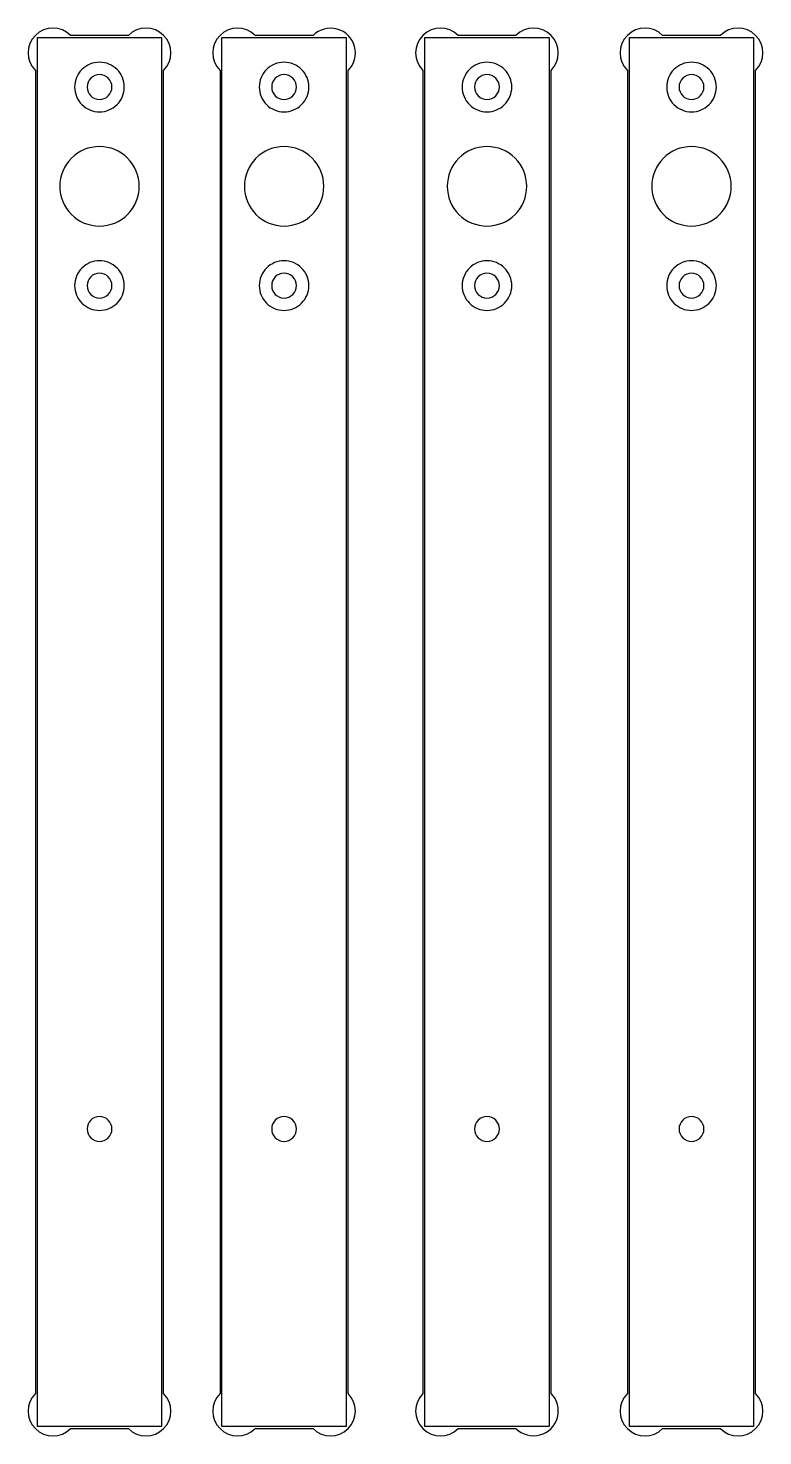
# Model space of a CAD drawing. Extents: x 6.15 to 9.85, y 11.46 to 18.54.
import ezdxf

# ---------------------------------------------------------------- set-up
doc = ezdxf.new("R2010")
doc.units = 0
doc.layers.add('LAYER_1', color=18, linetype='CONTINUOUS')

msp = doc.modelspace()

# ---------------------------------------------------------------- linework, layer by layer
at = {"layer": 'LAYER_1'}
for points in [[(6.8323, 11.6685), (6.8323, 18.3315, 1), (6.6555, 18.5083), (6.3641, 18.5083, 1), (6.1873, 18.3315), (6.1873, 11.6685, 1), (6.3641, 11.4917), (6.6555, 11.4917, 1)], [(7.7615, 11.6685), (7.7615, 18.3315, 1), (7.5848, 18.5083), (7.2933, 18.5083, 1), (7.1165, 18.3315), (7.1165, 11.6685, 1), (7.2933, 11.4917), (7.5848, 11.4917, 1)], [(8.783, 11.6685), (8.783, 18.3315, 1), (8.6063, 18.5083), (8.3148, 18.5083, 1), (8.138, 18.3315), (8.138, 11.6685, 1), (8.3148, 11.4917), (8.6063, 11.4917, 1)], [(9.8127, 11.6685), (9.8127, 18.3315, 1), (9.6359, 18.5083), (9.3445, 18.5083, 1), (9.1677, 18.3315), (9.1677, 11.6685, 1), (9.3445, 11.4917), (9.6359, 11.4917, 1)], [(6.5098, 18.3733, 0.414214), (6.3848, 18.2483, 0.414214), (6.5098, 18.1233, 0.414214), (6.6348, 18.2483, 0.414214)], [(7.439, 18.3733, 0.414214), (7.314, 18.2483, 0.414214), (7.439, 18.1233, 0.414214), (7.564, 18.2483, 0.414214)], [(8.4605, 18.3733, 0.414214), (8.3355, 18.2483, 0.414214), (8.4605, 18.1233, 0.414214), (8.5855, 18.2483, 0.414214)], [(9.4902, 18.3733, 0.414214), (9.3652, 18.2483, 0.414214), (9.4902, 18.1233, 0.414214), (9.6152, 18.2483, 0.414214)], [(6.5099, 18.3108, 0.414214), (6.4474, 18.2483, 0.414214), (6.5099, 18.1858, 0.414214), (6.5724, 18.2483, 0.414214)], [(7.4391, 18.3108, 0.414214), (7.3766, 18.2483, 0.414214), (7.4391, 18.1858, 0.414214), (7.5016, 18.2483, 0.414214)], [(8.4606, 18.3108, 0.414214), (8.3981, 18.2483, 0.414214), (8.4606, 18.1858, 0.414214), (8.5231, 18.2483, 0.414214)], [(9.4902, 18.3108, 0.414214), (9.4277, 18.2483, 0.414214), (9.4902, 18.1858, 0.414214), (9.5527, 18.2483, 0.414214)], [(6.5099, 17.9483, 0.414214), (6.3099, 17.7483, 0.414214), (6.5099, 17.5483, 0.414214), (6.7099, 17.7483, 0.414214)], [(7.4391, 17.9483, 0.414214), (7.2391, 17.7483, 0.414214), (7.4391, 17.5483, 0.414214), (7.6391, 17.7483, 0.414214)], [(8.4606, 17.9483, 0.414214), (8.2606, 17.7483, 0.414214), (8.4606, 17.5483, 0.414214), (8.6606, 17.7483, 0.414214)], [(9.4902, 17.9483, 0.414214), (9.2902, 17.7483, 0.414214), (9.4902, 17.5483, 0.414214), (9.6902, 17.7483, 0.414214)], [(6.5098, 17.3733, 0.414214), (6.3848, 17.2483, 0.414214), (6.5098, 17.1233, 0.414214), (6.6348, 17.2483, 0.414214)], [(7.439, 17.3733, 0.414214), (7.314, 17.2483, 0.414214), (7.439, 17.1233, 0.414214), (7.564, 17.2483, 0.414214)], [(8.4605, 17.3733, 0.414214), (8.3355, 17.2483, 0.414214), (8.4605, 17.1233, 0.414214), (8.5855, 17.2483, 0.414214)], [(9.4902, 17.3733, 0.414214), (9.3652, 17.2483, 0.414214), (9.4902, 17.1233, 0.414214), (9.6152, 17.2483, 0.414214)], [(6.5099, 17.3108, 0.414214), (6.4474, 17.2483, 0.414214), (6.5099, 17.1858, 0.414214), (6.5724, 17.2483, 0.414214)], [(7.4391, 17.3108, 0.414214), (7.3766, 17.2483, 0.414214), (7.4391, 17.1858, 0.414214), (7.5016, 17.2483, 0.414214)], [(8.4606, 17.3108, 0.414214), (8.3981, 17.2483, 0.414214), (8.4606, 17.1858, 0.414214), (8.5231, 17.2483, 0.414214)], [(9.4902, 17.3108, 0.414214), (9.4277, 17.2483, 0.414214), (9.4902, 17.1858, 0.414214), (9.5527, 17.2483, 0.414214)], [(6.5099, 13.0634, 0.414214), (6.4474, 13.0009, 0.414214), (6.5099, 12.9384, 0.414214), (6.5724, 13.0009, 0.414214)], [(7.4391, 13.0634, 0.414214), (7.3766, 13.0009, 0.414214), (7.4391, 12.9384, 0.414214), (7.5016, 13.0009, 0.414214)], [(8.4606, 13.0634, 0.414214), (8.3981, 13.0009, 0.414214), (8.4606, 12.9384, 0.414214), (8.5231, 13.0009, 0.414214)], [(9.4902, 13.0634, 0.414214), (9.4277, 13.0009, 0.414214), (9.4902, 12.9384, 0.414214), (9.5527, 13.0009, 0.414214)]]:
    msp.add_lwpolyline(points, format="xyb", close=True, dxfattribs=at)
for points in [[(6.1973, 18.4983), (6.8223, 18.4983), (6.8223, 11.5017), (6.1973, 11.5017)], [(7.1265, 18.4983), (7.7515, 18.4983), (7.7515, 11.5017), (7.1265, 11.5017)], [(8.148, 18.4983), (8.773, 18.4983), (8.773, 11.5017), (8.148, 11.5017)], [(9.1777, 18.4983), (9.8027, 18.4983), (9.8027, 11.5017), (9.1777, 11.5017)]]:
    msp.add_lwpolyline(points, close=True, dxfattribs=at)

doc.saveas('drawing.dxf')
